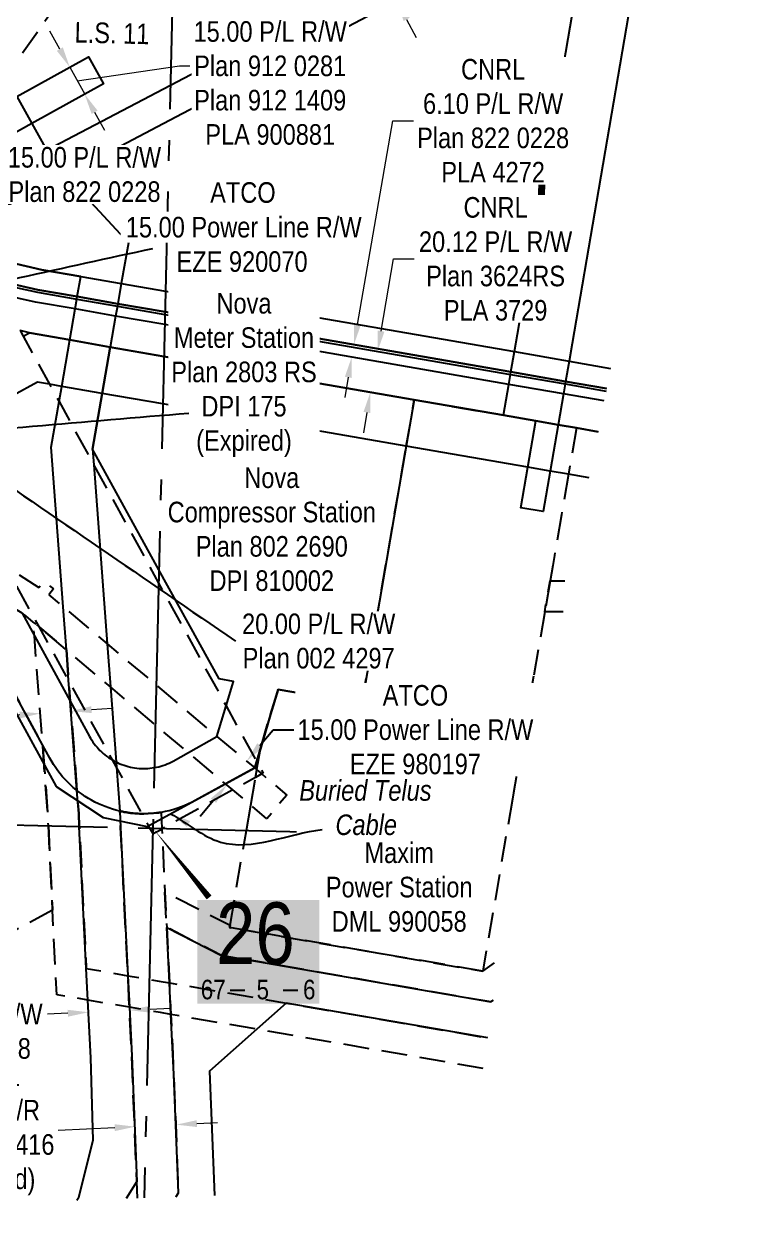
# Model space of a CAD drawing. Extents: x 390804 to 394411, y 6076507 to 6079809.
# Drawn here: x 394030 to 394379, y 6076795 to 6077381 of the extents above; entities that cross this region are included whole.
import ezdxf
from ezdxf.enums import TextEntityAlignment as Align

# ---------------------------------------------------------------- set-up
doc = ezdxf.new("R2010")
doc.units = 0
doc.header["$LTSCALE"] = 5
doc.header["$PDSIZE"] = 0.5
for name, pattern in [('foc-ACCESSROAD', [3.75, 2.5, -1.25]), ('foc-FLOWLINE', [3.75, 2.5, -1.25]), ('foc-LSD', [8, 5, -3]), ('foc-QUARTERLINE', [33, 25, -3, 2, -3])]:
    doc.linetypes.add(name, pattern=pattern)
doc.layers.get('Defpoints').update_dxf_attribs({"color": 9})
for name, color, linetype in [('10', 1, 'Continuous'), ('9', 3, 'Continuous'), ('AS-TELEPHONE-T', 224, 'Continuous'), ('AS-TELUS', 224, 'foc-TEL'), ('AS-UNDERLAY-H', 141, 'Continuous'), ('C-AR', 13, 'foc-ACCESSROAD'), ('C-RW', 13, 'Continuous'), ('C-WS', 13, 'foc-ACCESSROAD'), ('F-AR', 190, 'foc-ACCESSROAD'), ('F-EZE', 190, 'foc-FLOWLINE'), ('F-RW', 190, 'Continuous'), ('F-WS', 190, 'foc-ACCESSROAD'), ('L-SECLBL', 7, 'Continuous'), ('L-SECQ', 8, 'foc-QUARTERLINE'), ('L-SECTION-LSD', 7, 'foc-LSD')]:
    doc.layers.add(name, color=color, linetype=linetype)
for name, color, linetype, lineweight in [('C-AR-T', 13, 'Continuous', 9), ('C-RW-T', 13, 'Continuous', 9), ('F-RW-T', 190, 'Continuous', 9)]:
    doc.layers.add(name, color=color, linetype=linetype, lineweight=lineweight)
doc.styles.add('100L', font='ARIALN.TTF', dxfattribs={"height": 11})
doc.styles.add('80CG', font='ARIALN.TTF', dxfattribs={"height": 10})
doc.styles.add('80L', font='ARIALN.TTF', dxfattribs={"height": 10})
doc.styles.add('foc-LtypeFont', font='ARIALN.TTF', dxfattribs={"height": 7.35})
doc.styles.add('SIMPLEX', font='ARIALN.TTF')
doc.linetypes.add('foc-TEL', pattern='A,2,-1,["T",foc-LtypeFont,S=0.2,R=0,X=-0.425,Y=-0.75],-1.24,8', length=12.24)
doc.dimstyles.new('Compass 5 000', dxfattribs={"dimscale": 5, "dimtxt": 9, "dimasz": 2, "dimexe": 0.2, "dimexo": 0.0625, "dimgap": 0.5, "dimtad": 0, "dimtih": 1, "dimtoh": 1, "dimzin": 0, "dimdsep": 46, "dimtxsty": '80CG', "dimcen": 0.1, "dimse1": 1, "dimse2": 1, "dimclrd": 256, "dimclrt": 256, "dimaunit": 1, "dimadec": 4, "dimazin": 0, "dimtfac": 0.06, "dimtofl": 0, "dimtmove": 0, "dimatfit": 1, "dimfxl": 0.2, "dimtolj": 1, "dimtzin": 0, "dimlwd": -1, "dimarcsym": 0})

# ---------------------------------------------------------------- blocks, each defined once
blk = doc.blocks.new('*D29')
at = {"layer": 'Defpoints', "color": 0, "transparency": 16777216}
for p in [(394061.88, 6077087.04), (394052.22, 6077075.57), (394128.32, 6077011.5)]:
    blk.add_point(p, dxfattribs=at)
at = {"layer": 'F-EZE', "transparency": 16777216}
for p, q in [((394144.42, 6077030.62), (394150.86, 6077038.27)), ((394150.86, 6077038.27), (394160.86, 6077038.27)), ((394121.88, 6077003.85), (394115.44, 6076996.2))]:
    blk.add_line(p, q, dxfattribs=at)
for points in [[(394143.14, 6077031.69), (394145.69, 6077029.55), (394137.98, 6077022.97)], [(394120.6, 6077004.92), (394123.15, 6077002.77), (394128.32, 6077011.5)]]:
    blk.add_solid(points, dxfattribs=at)
at = {"layer": 'F-EZE', "transparency": 16777216, "insert": (394220, 6077038.27), "char_height": 10, "attachment_point": 5, "style": '80CG', "bg_fill": 3, "box_fill_scale": 1.1, "bg_fill_color": 256, "bg_fill_true_color": 13158600, "bg_fill_transparency": 0}
blk.add_mtext('\\A1;ATCO\\P15.00 Power Line R/W\\PEZE 980197', dxfattribs=at)
blk = doc.blocks.new('L-SECLBL')
at = {"layer": '9', "color": 7}
for p, q in [((-5.08, -27.83), (-12.29, -27.83)), ((20.7, -27.83), (13.5, -27.83))]:
    blk.add_line(p, q, dxfattribs=at)
at = {"layer": '10', "color": 2, "style": 'SIMPLEX'}
blk.add_attdef('SEC', text='', height=30, dxfattribs=at).set_placement((0, 0), align=Align.MIDDLE)
at = {"layer": '10', "color": 5, "style": '80L'}
blk.add_attdef('TWP', text='', height=9.5, dxfattribs=at).set_placement((-14.43, -27.37), align=Align.MIDDLE_RIGHT)
blk.add_attdef('RGE', text='', height=9.5, dxfattribs=at).set_placement((3.62, -27.37), align=Align.MIDDLE_CENTER)
blk.add_attdef('MER', text='', height=9.5, dxfattribs=at).set_placement((23.17, -27.37), align=Align.MIDDLE_LEFT)
blk = doc.blocks.new('*D32')
at = {"layer": 'C-AR-T', "transparency": 16777216}
for p, q in [((394113.82, 6076846.92), (394123.81, 6076847.41)), ((394073.87, 6076844.96), (394046.4, 6076843.62))]:
    blk.add_line(p, q, dxfattribs=at)
for points in [[(394073.79, 6076846.63), (394073.95, 6076843.3), (394083.86, 6076845.45)], [(394113.74, 6076848.59), (394113.91, 6076845.26), (394103.84, 6076846.43)]]:
    blk.add_solid(points, dxfattribs=at)
at = {"layer": 'Defpoints', "color": 0, "transparency": 16777216}
for p in [(394079.77, 6076928.85), (394099.75, 6076929.83), (394083.86, 6076845.45)]:
    blk.add_point(p, dxfattribs=at)
at = {"layer": 'C-AR-T', "transparency": 16777216, "insert": (394012.1, 6076843.62), "char_height": 10, "attachment_point": 5, "style": '80CG'}
blk.add_mtext('\\A1;CNRL\\P20.00 A/R\\PLOC 981416\\P(Expired)', dxfattribs=at)
blk = doc.blocks.new('*D41')
at = {"layer": 'C-RW-T', "transparency": 16777216}
for p, q in [((394047.21, 6077368.97), (394042.39, 6077377.73)), ((394052.03, 6077360.21), (394059.29, 6077347.02)), ((394055.66, 6077353.61), (394105.35, 6077360.77)), ((394105.35, 6077360.77), (394110.35, 6077360.77)), ((394064.11, 6077338.26), (394068.93, 6077329.5))]:
    blk.add_line(p, q, dxfattribs=at)
for points in [[(394048.67, 6077369.77), (394045.75, 6077368.16), (394052.03, 6077360.21)], [(394065.57, 6077339.06), (394062.65, 6077337.46), (394059.29, 6077347.02)]]:
    blk.add_solid(points, dxfattribs=at)
at = {"layer": 'Defpoints', "color": 0, "transparency": 16777216}
for p in [(394046.44, 6077357.13), (394059.29, 6077347.02), (394053.69, 6077343.94)]:
    blk.add_point(p, dxfattribs=at)
at = {"layer": 'C-RW-T', "transparency": 16777216, "insert": (394149.44, 6077360.77), "char_height": 10, "attachment_point": 5, "style": '80CG', "bg_fill": 3, "box_fill_scale": 1.1, "bg_fill_color": 256, "bg_fill_true_color": 13158600, "bg_fill_transparency": 0}
blk.add_mtext('\\A1;CNRL\\P15.00 P/L R/W\\PPlan 912 0281\\PPlan 912 1409\\PPLA 900881', dxfattribs=at)
blk = doc.blocks.new('*D46')
at = {"layer": 'C-RW-T', "transparency": 16777216}
for p, q in [((394203.31, 6077231.97), (394209.42, 6077267)), ((394209.42, 6077267), (394219.42, 6077267)), ((394196.41, 6077192.43), (394194.69, 6077182.58))]:
    blk.add_line(p, q, dxfattribs=at)
for points in [[(394201.66, 6077232.26), (394204.95, 6077231.68), (394201.59, 6077222.12)], [(394194.77, 6077192.72), (394198.05, 6077192.14), (394198.13, 6077202.28)]]:
    blk.add_solid(points, dxfattribs=at)
at = {"layer": 'Defpoints', "color": 0, "transparency": 16777216}
for p in [(394199.36, 6077222.51), (394201.59, 6077222.12), (394195.9, 6077202.67)]:
    blk.add_point(p, dxfattribs=at)
at = {"layer": 'C-RW-T', "transparency": 16777216, "insert": (394258.96, 6077267), "char_height": 10, "attachment_point": 5, "style": '80CG', "bg_fill": 3, "box_fill_scale": 1.1, "bg_fill_color": 256, "bg_fill_true_color": 13158600, "bg_fill_transparency": 0}
blk.add_mtext('\\A1;CNRL\\P20.12 P/L R/W\\PPlan 3624RS\\PPLA 3729', dxfattribs=at)
blk = doc.blocks.new('*D53')
at = {"layer": 'C-RW-T', "transparency": 16777216}
for p, q in [((394191.81, 6077235.2), (394209.01, 6077334.18)), ((394209.01, 6077334.18), (394219.01, 6077334.18)), ((394187.35, 6077209.5), (394185.64, 6077199.65))]:
    blk.add_line(p, q, dxfattribs=at)
for points in [[(394190.17, 6077235.49), (394193.46, 6077234.92), (394190.1, 6077225.35)], [(394185.71, 6077209.78), (394188.99, 6077209.21), (394189.06, 6077219.35)]]:
    blk.add_solid(points, dxfattribs=at)
at = {"layer": 'Defpoints', "color": 0, "transparency": 16777216}
for p in [(394186.3, 6077226.01), (394190.1, 6077225.35), (394185.25, 6077220.01)]:
    blk.add_point(p, dxfattribs=at)
at = {"layer": 'C-RW-T', "transparency": 16777216, "insert": (394257.76, 6077334.18), "char_height": 10, "attachment_point": 5, "style": '80CG', "bg_fill": 3, "box_fill_scale": 1.1, "bg_fill_color": 256, "bg_fill_true_color": 13158600, "bg_fill_transparency": 0}
blk.add_mtext('\\A1;CNRL\\P6.10 P/L R/W\\PPlan 822 0228\\PPLA 4272', dxfattribs=at)
blk = doc.blocks.new('*D71')
at = {"layer": 'Defpoints', "color": 0, "transparency": 16777216}
for p in [(394037.68, 6077046.21), (394038.32, 6077037.62), (394053.28, 6077038.74)]:
    blk.add_point(p, dxfattribs=at)
at = {"layer": 'F-RW-T', "transparency": 16777216}
for p, q in [((394062.61, 6077048.07), (394072.58, 6077048.81)), ((394027.71, 6077045.46), (393964.97, 6077040.78))]:
    blk.add_line(p, q, dxfattribs=at)
for points in [[(394027.59, 6077047.12), (394027.83, 6077043.8), (394037.68, 6077046.21)], [(394062.49, 6077049.73), (394062.73, 6077046.4), (394052.64, 6077047.32)]]:
    blk.add_solid(points, dxfattribs=at)
at = {"layer": 'F-RW-T', "transparency": 16777216, "insert": (393905.83, 6077040.78), "char_height": 10, "attachment_point": 5, "style": '80CG', "bg_fill": 3, "box_fill_scale": 1.1, "bg_fill_color": 256, "bg_fill_true_color": 13158600, "bg_fill_transparency": 0}
blk.add_mtext('\\A1;ATCO\\P15.00 Power Line R/W\\PEZE 180072', dxfattribs=at)
blk = doc.blocks.new('*D75')
at = {"layer": 'Defpoints', "color": 0, "transparency": 16777216}
for p in [(394211.08, 6077392.25), (394052.08, 6077325.79), (394059.05, 6077312.5)]:
    blk.add_point(p, dxfattribs=at)
at = {"layer": 'F-RW-T', "transparency": 16777216}
for p, q in [((394193.04, 6077426.63), (394183.04, 6077426.63)), ((394199.46, 6077414.39), (394193.04, 6077426.63)), ((394215.72, 6077383.39), (394220.37, 6077374.54))]:
    blk.add_line(p, q, dxfattribs=at)
for points in [[(394200.94, 6077415.17), (394197.99, 6077413.62), (394204.11, 6077405.54)], [(394217.2, 6077384.17), (394214.25, 6077382.62), (394211.08, 6077392.25)]]:
    blk.add_solid(points, dxfattribs=at)
at = {"layer": 'F-RW-T', "transparency": 16777216, "insert": (394143.96, 6077426.63), "char_height": 10, "attachment_point": 5, "style": '80CG'}
blk.add_mtext('\\A1;Shell\\P15.00 P/L R/W\\PPLA 150435', dxfattribs=at)
blk = doc.blocks.new('*D76')
at = {"layer": 'Defpoints', "color": 0, "transparency": 16777216}
for p in [(394060.72, 6076908.95), (394080.7, 6076909.93), (394061.11, 6076901.04)]:
    blk.add_point(p, dxfattribs=at)
at = {"layer": 'F-RW-T', "transparency": 16777216}
for p, q in [((394051.12, 6076900.55), (394041.14, 6076900.06)), ((394091.07, 6076902.51), (394101.06, 6076903))]:
    blk.add_line(p, q, dxfattribs=at)
for points in [[(394051.04, 6076902.22), (394051.21, 6076898.89), (394061.11, 6076901.04)], [(394090.99, 6076904.18), (394091.15, 6076900.85), (394081.09, 6076902.02)]]:
    blk.add_solid(points, dxfattribs=at)
at = {"layer": 'F-RW-T', "transparency": 16777216, "insert": (394001.6, 6076900.06), "char_height": 10, "attachment_point": 5, "style": '80CG'}
blk.add_mtext('\\A1;Arc\\P20.00 P/L R/W\\PPLA 150948', dxfattribs=at)
blk = doc.blocks.new('*D83')
at = {"layer": 'C-RW-T', "transparency": 16777216}
for p, q in [((393937.58, 6077313.2), (393946.35, 6077318.01)), ((393915.6, 6077301.16), (393928.81, 6077308.4)), ((393922.21, 6077304.78), (394015.12, 6077307.99)), ((394015.12, 6077307.99), (394020.12, 6077307.99)), ((393906.83, 6077296.35), (393898.06, 6077291.55))]:
    blk.add_line(p, q, dxfattribs=at)
for points in [[(393936.78, 6077314.67), (393938.38, 6077311.74), (393928.81, 6077308.4)], [(393906.03, 6077297.82), (393907.63, 6077294.89), (393915.6, 6077301.16)]]:
    blk.add_solid(points, dxfattribs=at)
at = {"layer": 'Defpoints', "color": 0, "transparency": 16777216}
for p in [(393927.42, 6077310.95), (393914.21, 6077303.71), (393928.81, 6077308.4)]:
    blk.add_point(p, dxfattribs=at)
at = {"layer": 'C-RW-T', "transparency": 16777216, "insert": (394059.2, 6077307.99), "char_height": 10, "attachment_point": 5, "style": '80CG', "bg_fill": 3, "box_fill_scale": 1.1, "bg_fill_color": 256, "bg_fill_true_color": 13158600, "bg_fill_transparency": 0}
blk.add_mtext('\\A1;15.00 P/L R/W\\PPlan 822 0228', dxfattribs=at)

msp = doc.modelspace()

# ---------------------------------------------------------------- hatches: boundary and pattern name
at = {"layer": 'AS-UNDERLAY-H'}
h = msp.add_hatch(color=256, dxfattribs=at)
h.dxf.hatch_style = 1
h.paths.add_polyline_path([(394279.67, 6077303.023), (394283.078, 6077303.023), (394283.004, 6077298.081), (394279.595, 6077298.081)])
h = msp.add_hatch(color=256, dxfattribs=at)
h.dxf.hatch_style = 1
h.paths.add_polyline_path([(394114.061, 6076955.497), (394173.313, 6076955.497), (394173.313, 6076905.147), (394114.061, 6076905.147)])

# ---------------------------------------------------------------- linework, layer by layer
at = {"layer": 'C-AR', "flags": 128}
for points in [[(393656.76, 6077905.547), (393660.828, 6077898.142), (393670.478, 6077880.629), (393683.487, 6077857.066), (393686.373, 6077851.812), (393693.767, 6077838.493), (393703.427, 6077820.977), (393712.683, 6077804.191), (393715.11, 6077799.765), (393718.55, 6077793.52), (393768.514, 6077702.804), (393778.287, 6077685.107), (393786.861, 6077669.5), (393835.678, 6077580.97), (393836.439, 6077579.686), (393842.966, 6077567.77), (393849.839, 6077555.327), (393850.273, 6077554.55), (393857.247, 6077541.876), (393875.318, 6077509.066), (393884.96, 6077491.56), (393940.764, 6077390.257), (393948.145, 6077376.858), (393955.468, 6077363.464), (393962.891, 6077350.064), (393973.15, 6077331.546), (393991.844, 6077297.679), (393993.364, 6077294.929), (394000.596, 6077281.808), (394005.998, 6077272.06), (394007.798, 6077268.783), (394014.233, 6077257.061), (394015.019, 6077255.629), (394018.162, 6077249.903), (394019.231, 6077247.957), (394027.887, 6077232.189), (394029.372, 6077229.485), (394042.196, 6077206.123), (394046.821, 6077197.699), (394063.681, 6077166.987), (394095.217, 6077109.541), (394127.988, 6077049.837), (394142.846, 6077022.777), (394143.435, 6077021.703), (394145.939, 6077017.148), (394145.306, 6077016.799), (394142.302, 6077015.145), (394131.23, 6077009.046), (394097.332, 6076990.372), (394096.802, 6076989.822), (394092.582, 6076987.682), (394092.359, 6076988.087), (394091.017, 6076990.524), (394087.21, 6076997.45), (394074.734, 6077020.104), (394072.773, 6077023.635), (394051.505, 6077062.303), (394037.274, 6077088.153), (394021.09, 6077117.555), (393986.727, 6077179.976), (393975.714, 6077199.984), (393966.896, 6077216.002), (393956.039, 6077235.725), (393948.463, 6077249.488), (393947.968, 6077250.387), (393946.385, 6077253.232), (393939.138, 6077266.428), (393938.121, 6077268.274), (393937.672, 6077269.091), (393935.019, 6077273.91), (393934.281, 6077275.251), (393927.842, 6077286.948), (393913.581, 6077312.854), (393903.369, 6077331.405), (393896.011, 6077344.771), (393888.633, 6077358.173), (393881.256, 6077371.576), (393823.154, 6077477.116), (393815.908, 6077490.279), (393806.445, 6077507.469), (393799.144, 6077520.733), (393796.689, 6077525.192), (393789.397, 6077538.442), (393782.148, 6077551.61), (393733.443, 6077640.087), (393724.77, 6077655.843), (393659.31, 6077774.76), (393651.281, 6077789.866), (393650.608, 6077791.133), (393648.457, 6077795.181), (393645.14, 6077801.422), (393642.673, 6077805.875), (393641.124, 6077808.674), (393635.617, 6077818.631), (393633.732, 6077822.035), (393627.75, 6077832.846), (393612.296, 6077860.768), (393606.841, 6077870.625), (393599.258, 6077884.328), (393589.564, 6077901.846), (393586.582, 6077907.234)], [(394084.894, 6076810.759), (394084.579, 6076818.76), (394082.175, 6076879.817), (394081.015, 6076903.458), (394080.262, 6076918.808), (394076.727, 6076990.866), (394076.331, 6076998.772), (394076.784, 6076998.674), (394077.219, 6076998.582), (394077.655, 6076998.49), (394078.092, 6076998.4), (394078.529, 6076998.321), (394078.967, 6076998.244), (394079.406, 6076998.167), (394079.871, 6076998.088), (394080.285, 6076998.028), (394080.725, 6076997.966), (394081.167, 6076997.905), (394081.659, 6076997.838), (394082.054, 6076997.795), (394082.492, 6076997.748), (394082.928, 6076997.704), (394083.578, 6076997.642), (394084.152, 6076997.6), (394084.596, 6076997.57), (394085.27, 6076997.527), (394085.93, 6076997.5), (394086.374, 6076997.485), (394086.819, 6076997.471), (394087.21, 6076997.45), (394087.709, 6076997.461), (394088.154, 6076997.462), (394088.6, 6076997.463), (394088.991, 6076997.466), (394089.49, 6076997.486), (394089.934, 6076997.505), (394090.379, 6076997.525), (394090.811, 6076997.546), (394091.268, 6076997.574), (394091.712, 6076997.603), (394092.156, 6076997.632), (394092.584, 6076997.662), (394093.03, 6076997.709), (394093.46, 6076997.755), (394093.878, 6076997.802), (394094.318, 6076997.859), (394094.748, 6076997.915), (394095.176, 6076997.974), (394095.553, 6076998.026), (394095.896, 6076998.074), (394096.424, 6076998.15), (394096.774, 6076990.385), (394096.802, 6076989.822), (394098.287, 6076959.55), (394099.135, 6076942.253), (394100.457, 6076915.318), (394101.21, 6076899.968), (394102.155, 6076880.701), (394102.543, 6076870.861), (394104.808, 6076813.36), (394103.578, 6076811.377)]]:
    msp.add_lwpolyline(points, dxfattribs=at)
at = {"layer": 'C-RW', "flags": 128}
msp.add_lwpolyline([(394015.72, 6077323.003), (394002.582, 6077315.768), (393995.329, 6077328.904), (394008.461, 6077336.193), (394026.256, 6077346.001), (394061.129, 6077365.223), (394068.394, 6077352.043), (394033.534, 6077332.828), (394015.72, 6077323.003)], close=True, dxfattribs=at)
for points in [[(394023.189, 6077265.248), (394038.474, 6077261.738), (394057.369, 6077258.462), (394077.072, 6077255.044), (394098.554, 6077251.319), (394268.111, 6077222.106), (394294.672, 6077217.308), (394314.835, 6077213.845)], [(394020.68, 6077254.33), (394036.363, 6077250.834), (394055.468, 6077247.514), (394075.17, 6077244.09), (394098.29, 6077240.072), (394266.187, 6077210.893), (394292.78, 6077206.282), (394312.687, 6077202.831)], [(394020.952, 6077255.519), (394036.6, 6077252.027), (394055.676, 6077248.712), (394075.379, 6077245.288), (394098.319, 6077241.302), (394266.393, 6077212.094), (394292.985, 6077207.483), (394312.92, 6077204.027)], [(394312.92, 6077204.027), (394292.985, 6077207.483), (394266.393, 6077212.094), (394098.319, 6077241.302), (394075.379, 6077245.288), (394055.676, 6077248.712), (394036.6, 6077252.027), (394020.952, 6077255.519)], [(394311.753, 6077198.043), (394291.954, 6077201.475), (394265.362, 6077206.085), (394098.174, 6077235.152), (394074.338, 6077239.296), (394054.636, 6077242.721), (394035.411, 6077246.063), (394019.592, 6077249.575)], [(394308.837, 6077183.091), (394298.243, 6077184.927), (394289.379, 6077186.464), (394278.545, 6077188.342), (394262.787, 6077191.074), (394219.451, 6077198.586), (394097.81, 6077219.674), (394071.717, 6077224.197), (394052.027, 6077227.691), (394032.439, 6077231.166), (394027.887, 6077232.189)]]:
    msp.add_lwpolyline(points, dxfattribs=at)
at = {"layer": 'C-WS', "flags": 128}
msp.add_lwpolyline([(394043.661, 6076950.692), (393953.808, 6076901.565), (393902.731, 6076995.032), (393890.648, 6077017.15), (393992.986, 6077073.059), (394010.455, 6077082.668), (394014.287, 6077075.675), (394038.828, 6077030.9), (394041.409, 6076996.598), (394041.649, 6076991.705), (394043.661, 6076950.692)], close=True, dxfattribs=at)
at = {"layer": 'F-AR', "flags": 128}
for points in [[(394375.129, 6077537.479), (394327.867, 6077570.444), (394314.292, 6077579.901), (394311.556, 6077581.813), (394229.896, 6077638.763), (394216.929, 6077636.482), (394205.641, 6077620.27), (394195.904, 6077606.351), (394182.803, 6077587.576), (394103.796, 6077474.081), (394021.089, 6077355.354), (394013.337, 6077344.228), (394005.411, 6077341.735), (393990.945, 6077337.148), (393983.62, 6077334.881), (393973.15, 6077331.546), (393913.581, 6077312.854), (393909.924, 6077311.644), (393900.121, 6077329.524), (393899.718, 6077330.262), (393903.369, 6077331.405), (393914.418, 6077334.858), (393950.914, 6077346.317), (393962.891, 6077350.064), (393973.473, 6077353.406), (393980.713, 6077355.663), (393995.224, 6077360.245), (394000.745, 6077361.983), (394010.062, 6077375.32), (394104.659, 6077510.738), (394166.404, 6077599.071), (394179.505, 6077617.817), (394189.218, 6077631.736), (394205.817, 6077655.541), (394214.426, 6077667.87), (394217.304, 6077672.005), (394315.305, 6077603.661), (394318.043, 6077601.752), (394331.614, 6077592.288), (394379.121, 6077559.161)], [(394291.774, 6077095.606), (394282.83, 6077095.645), (394285.424, 6077110.628), (394294.696, 6077110.588)], [(394257.852, 6076906.862), (394256.722, 6076906.065), (394125.413, 6076928.758), (394099.135, 6076942.253), (394098.287, 6076959.55), (394129.923, 6076943.302), (394129.735, 6076942.211), (394252.705, 6076920.973), (394260.799, 6076926.703)]]:
    msp.add_lwpolyline(points, dxfattribs=at)
at = {"layer": 'F-EZE', "flags": 128}
msp.add_lwpolyline([(393947.105, 6077158.254), (393973.182, 6077147.375), (393973.534, 6077148.049), (393975.035, 6077147.264), (393978.853, 6077145.276), (393978.502, 6077144.602), (394013.916, 6077122.111), (394021.09, 6077117.555), (394037.078, 6077107.402), (394039.255, 6077110.368), (394044.092, 6077106.82), (394041.914, 6077103.852), (394048.815, 6077098.042), (394070.226, 6077080.015), (394094.05, 6077059.955), (394123.539, 6077034.946), (394141.898, 6077019.714), (394142.933, 6077018.798), (394145.306, 6077016.799), (394157.49, 6077006.541), (394147.83, 6076995.069), (394139.982, 6077001.676), (394131.23, 6077009.046), (394127.755, 6077011.972), (394109.717, 6077027.158), (394093.598, 6077040.73), (394071.801, 6077059.083), (394050.39, 6077077.109), (394037.274, 6077088.153), (394034.333, 6077090.63), (394030.722, 6077093.67), (394028.851, 6077094.859), (393990.381, 6077119.289), (393969.06, 6077132.803), (393959.786, 6077136.713), (393934.928, 6077147.083), (393930.274, 6077149.025), (393929.505, 6077149.346), (393919.03, 6077153.715), (393917.932, 6077154.174), (393913.493, 6077156.026), (393916.557, 6077163.371), (393912.791, 6077170.399), (393911.924, 6077171.959), (393916.002, 6077174.196), (393925.008, 6077179.135), (393933.309, 6077164.01), (393947.105, 6077158.254)], close=True, dxfattribs=at)
msp.add_lwpolyline([(394252.933, 6076873.747), (394161.816, 6076889.494), (394142.912, 6076892.761), (394101.21, 6076899.968), (394096.159, 6076900.841), (394090.329, 6076901.848), (394081.015, 6076903.458), (394060.822, 6076906.948), (394045.678, 6076909.565), (394043.662, 6076950.668), (394041.649, 6076991.705), (394041.409, 6076996.598), (394038.828, 6077030.9), (394034.837, 6077083.937), (394034.333, 6077090.63), (394037.274, 6077088.153), (394050.39, 6077077.109), (394051.505, 6077062.303), (394052.271, 6077052.126), (394055.53, 6077008.811), (394056.379, 6076997.528), (394056.682, 6076991.345), (394060.069, 6076922.298), (394080.262, 6076918.808), (394090.686, 6076917.007), (394095.406, 6076916.191), (394100.457, 6076915.318), (394157.253, 6076905.503), (394255.137, 6076888.587)], dxfattribs=at)
at = {"layer": 'F-RW', "flags": 128}
for points in [[(394338.032, 6077470.073), (394307.989, 6077294.943), (394296.157, 6077225.976), (394294.672, 6077217.308), (394292.985, 6077207.483), (394292.78, 6077206.282), (394291.954, 6077201.475), (394289.379, 6077186.464), (394285.515, 6077163.942), (394282.135, 6077144.238), (394271.301, 6077146.116), (394274.681, 6077165.82), (394278.545, 6077188.342), (394262.787, 6077191.074), (394265.362, 6077206.085), (394266.187, 6077210.893), (394266.393, 6077212.094), (394268.111, 6077222.106), (394269.558, 6077230.544), (394281.401, 6077299.509), (394305.875, 6077442.243)], [(394009.53, 6077303.425), (394040.719, 6077319.819), (394100.911, 6077351.457), (394292.348, 6077452.073)], [(394305.875, 6077442.243), (394100.506, 6077334.25), (394050.076, 6077307.797), (394016.756, 6077290.327)], [(394026.256, 6077346.001), (394033.534, 6077332.828), (394039.198, 6077322.572), (394040.719, 6077319.819), (394043.207, 6077315.315), (394050.076, 6077307.797), (394080.5, 6077274.788), (394077.072, 6077255.044), (394075.379, 6077245.288), (394075.17, 6077244.09), (394074.338, 6077239.296), (394071.717, 6077224.197), (394067.821, 6077201.683), (394063.108, 6077174.605), (394063.681, 6077166.987), (394070.226, 6077080.015), (394071.801, 6077059.083), (394074.512, 6077022.63), (394074.734, 6077020.104), (394076.331, 6076998.772), (394076.727, 6076990.866), (394080.262, 6076918.808), (394081.015, 6076903.458), (394082.175, 6076879.817), (394084.579, 6076818.76), (394079.51, 6076810.581)], [(394055.493, 6076809.788), (394056.377, 6076811.215), (394063.475, 6076838.931), (394062.197, 6076878.934), (394060.822, 6076906.948), (394060.069, 6076922.298), (394056.682, 6076991.345), (394056.379, 6076997.528), (394055.53, 6077008.811), (394052.271, 6077052.126), (394051.505, 6077062.303), (394050.39, 6077077.109), (394048.815, 6077098.042), (394042.981, 6077175.58), (394046.821, 6077197.699), (394048.105, 6077205.099), (394052.027, 6077227.691), (394054.636, 6077242.721), (394055.468, 6077247.514), (394055.676, 6077248.712), (394057.369, 6077258.462), (394038.474, 6077261.738), (394023.189, 6077265.248)], [(394029.372, 6077229.485), (394032.439, 6077231.166), (394052.027, 6077227.691), (394071.717, 6077224.197), (394097.809, 6077219.674), (394219.451, 6077198.586), (394262.787, 6077191.074), (394278.545, 6077188.342), (394289.379, 6077186.464), (394298.243, 6077184.927), (394308.837, 6077183.091)], [(394304.461, 6077160.657), (394294.359, 6077162.408), (394285.515, 6077163.942), (394274.681, 6077165.82), (394215.567, 6077176.068), (394097.265, 6077196.576), (394067.825, 6077201.681), (394048.105, 6077205.099), (394042.196, 6077206.123), (394036.294, 6077207.147), (394000.773, 6077187.712)], [(394103.578, 6076811.377), (394104.808, 6076813.36), (394102.543, 6076870.861), (394102.155, 6076880.701), (394101.21, 6076899.968), (394100.457, 6076915.318), (394099.135, 6076942.253), (394125.413, 6076928.758), (394256.722, 6076906.065), (394257.852, 6076906.862)], [(394255.137, 6076888.587), (394157.253, 6076905.503), (394142.912, 6076892.761), (394119.993, 6076872.397), (394122.372, 6076811.998)]]:
    msp.add_lwpolyline(points, dxfattribs=at)
at = {"layer": 'F-WS', "linetype": 'Continuous'}
msp.add_lwpolyline([(394028.851, 6077094.859), (394034.837, 6077083.937), (394052.271, 6077052.126), (394061.634, 6077035.041), (394062.162, 6077034.116), (394062.723, 6077033.21), (394063.316, 6077032.325), (394063.94, 6077031.461), (394064.594, 6077030.62), (394065.277, 6077029.803), (394065.989, 6077029.01), (394066.729, 6077028.243), (394067.495, 6077027.503), (394068.287, 6077026.791), (394069.105, 6077026.107), (394069.945, 6077025.453), (394070.809, 6077024.829), (394071.694, 6077024.236), (394072.773, 6077023.635), (394073.524, 6077023.145), (394074.512, 6077022.63), (394075.428, 6077022.188), (394076.403, 6077021.761), (394077.394, 6077021.368), (394078.398, 6077021.01), (394079.413, 6077020.689), (394080.44, 6077020.404), (394081.476, 6077020.156), (394082.52, 6077019.945), (394083.571, 6077019.77), (394084.628, 6077019.633), (394085.688, 6077019.534), (394086.752, 6077019.472), (394087.817, 6077019.448), (394088.883, 6077019.462), (394089.947, 6077019.514), (394091.008, 6077019.603), (394093.107, 6077019.894), (394094.184, 6077020.094), (394095.24, 6077020.332), (394096.287, 6077020.609), (394097.323, 6077020.923), (394098.348, 6077021.275), (394099.358, 6077021.664), (394100.354, 6077022.091), (394102.295, 6077023.05), (394109.717, 6077027.158), (394123.539, 6077034.946), (394127.988, 6077049.837), (394131.565, 6077061.762), (394124.583, 6077062.976), (394095.37, 6077116.023), (394063.108, 6077174.605), (394067.821, 6077201.683), (394071.717, 6077224.197), (394097.809, 6077219.674), (394219.451, 6077198.586), (394215.567, 6077176.068), (394215.567, 6077176.068), (394193.967, 6077050.829), (394153.299, 6077057.879), (394149.522, 6077045.747), (394144.68, 6077028.939), (394142.846, 6077022.777), (394141.898, 6077019.714), (394127.755, 6077011.972), (394112.956, 6077003.861), (394111.23, 6077002.956), (394109.472, 6077002.117), (394107.683, 6077001.344), (394105.867, 6077000.639), (394104.026, 6077000.002), (394102.162, 6076999.434), (394100.278, 6076998.937), (394098.376, 6076998.511), (394096.424, 6076998.15), (394095.896, 6076998.074), (394095.553, 6076998.026), (394095.176, 6076997.974), (394094.748, 6076997.915), (394094.318, 6076997.859), (394093.878, 6076997.802), (394093.46, 6076997.755), (394093.03, 6076997.709), (394092.584, 6076997.662), (394092.156, 6076997.632), (394091.712, 6076997.603), (394091.268, 6076997.574), (394090.811, 6076997.546), (394090.379, 6076997.525), (394089.934, 6076997.505), (394089.49, 6076997.486), (394088.991, 6076997.466), (394088.6, 6076997.463), (394088.154, 6076997.462), (394087.709, 6076997.461), (394087.21, 6076997.45), (394086.819, 6076997.471), (394086.374, 6076997.485), (394085.93, 6076997.5), (394085.27, 6076997.527), (394084.596, 6076997.57), (394084.152, 6076997.6), (394083.578, 6076997.642), (394082.928, 6076997.704), (394082.492, 6076997.748), (394082.054, 6076997.795), (394081.659, 6076997.838), (394081.167, 6076997.905), (394080.725, 6076997.966), (394080.285, 6076998.028), (394079.871, 6076998.088), (394079.406, 6076998.167), (394078.967, 6076998.244), (394078.529, 6076998.321), (394078.092, 6076998.4), (394077.655, 6076998.49), (394077.219, 6076998.582), (394076.784, 6076998.674), (394076.331, 6076998.772), (394074.495, 6076999.228), (394072.739, 6076999.731), (394071.003, 6077000.296), (394069.287, 6077000.922), (394067.594, 6077001.607), (394065.927, 6077002.352), (394064.287, 6077003.154), (394062.676, 6077004.014), (394061.096, 6077004.929), (394059.549, 6077005.9), (394058.037, 6077006.924), (394056.562, 6077008.001), (394055.53, 6077008.811), (394055.126, 6077009.129), (394053.73, 6077010.307), (394052.377, 6077011.533), (394051.067, 6077012.805), (394049.803, 6077014.123), (394048.586, 6077015.485), (394047.417, 6077016.887), (394046.299, 6077018.331), (394045.232, 6077019.813), (394044.217, 6077021.332), (394042.352, 6077024.47), (394038.828, 6077030.9), (394014.287, 6077075.676)], dxfattribs=at)
at = {"layer": 'F-WS'}
for points in [[(394277.415, 6077064.371), (394269.046, 6077016.036), (394227.396, 6077022.85), (394218.75, 6077033.834), (394206.252, 6077048.469), (394193.967, 6077050.829), (394215.567, 6077176.068), (394219.451, 6077198.586), (394262.787, 6077191.074), (394278.545, 6077188.342), (394289.379, 6077186.464), (394298.243, 6077184.927), (394294.359, 6077162.408), (394290.962, 6077142.707), (394287.564, 6077123.007), (394286.716, 6077118.088), (394285.424, 6077110.628), (394282.83, 6077095.645), (394277.415, 6077064.371)], [(394263.993, 6076986.358), (394252.705, 6076920.973), (394129.735, 6076942.211), (394129.923, 6076943.302), (394137.865, 6076989.395), (394139.982, 6077001.676), (394142.302, 6077015.145), (394142.933, 6077018.798), (394143.435, 6077021.703), (394144.68, 6077028.939), (394149.522, 6077045.747), (394153.299, 6077057.879), (394193.967, 6077050.829), (394206.252, 6077048.469), (394218.75, 6077033.834), (394227.396, 6077022.85), (394269.046, 6077016.036), (394267.662, 6077007.619), (394267.148, 6077004.64), (394263.993, 6076986.358)]]:
    msp.add_lwpolyline(points, close=True, dxfattribs=at)
at = {"layer": 'L-SECQ'}
for p, q in [((394111.341, 6077794.624), (394092.416, 6076990.49)), ((393285.53, 6077009.865), (394092.416, 6076990.49)), ((394092.416, 6076990.49), (394088.188, 6076810.868)), ((394092.416, 6076990.49), (394192.362, 6076988.09))]:
    msp.add_line(p, q, dxfattribs=at)

# ---------------------------------------------------------------- block references
at = {"layer": 'L-SECLBL', "color": 5, "xscale": 0.999632, "yscale": 0.999632, "zscale": 0.999632}
msp.add_blockref('L-SECLBL', (394142.224, 6076939.435), dxfattribs=at).add_auto_attribs({'SEC': '26', 'TWP': '67', 'RGE': '5', 'MER': '6'})

# ---------------------------------------------------------------- texts
at = {"layer": 'F-RW-T', "insert": (394150.215, 6077135.654), "char_height": 10, "attachment_point": 5, "style": '80CG'}
msp.add_mtext('\\A1;Nova \\PCompressor Station\\PPlan 802 2690\\PDPI 810002', dxfattribs=at)

# ---------------------------------------------------------------- dimensions: what is measured, and where the dimension line sits
at = {"layer": 'C-AR-T'}
dim = msp.add_linear_dim(base=(394083.861, 6076845.454), p1=(394099.745, 6076929.826), p2=(394079.77, 6076928.846), angle=182.808538, text='CNRL\\P20.00 A/R\\PLOC 981416\\P(Expired)', dimstyle='Compass 5 000', dxfattribs=at)
dim.commit()
dim.dimension.update_dxf_attribs({"geometry": '*D32', "text_midpoint": (394012.097, 6076843.616), "dimtype": 161})
at = {"layer": 'F-RW-T', "color": 2}
dim = msp.add_linear_dim(base=(394061.112, 6076901.044), p1=(394080.697, 6076909.931), p2=(394060.724, 6076908.952), angle=182.807839, text='Arc\\P20.00 P/L R/W\\PPLA 150948', dimstyle='Compass 5 000', dxfattribs=at)
dim.commit()
dim.dimension.update_dxf_attribs({"geometry": '*D76', "text_midpoint": (394001.596, 6076900.064), "dimtype": 161})

# ---------------------------------------------------------------- next in the draw order: texts
at = {"layer": 'L-SECTION-LSD', "insert": (394054.549, 6077382.182), "char_height": 10, "attachment_point": 1, "rotation": 358.623311, "style": '100L', "bg_fill": 3, "box_fill_scale": 1.5, "bg_fill_color": 256, "bg_fill_transparency": 0}
msp.add_mtext_dynamic_manual_height_columns('L.S. 11', width=36.4495, gutter_width=55, heights=[0], dxfattribs=at)

# ---------------------------------------------------------------- next in the draw order: dimensions: what is measured, and where the dimension line sits
at = {"layer": 'C-RW-T'}
dim = msp.add_linear_dim(base=(394201.588, 6077222.118), p1=(394195.897, 6077202.669), p2=(394199.358, 6077222.507), angle=80.103592, text='CNRL\\P20.12 P/L R/W\\PPlan 3624RS\\PPLA 3729', dimstyle='Compass 5 000', override={"dimtfill": 1}, dxfattribs=at)
dim.commit()
dim.dimension.update_dxf_attribs({"geometry": '*D46', "text_midpoint": (394258.957, 6077266.996), "dimtype": 161})
at = {"layer": 'F-EZE'}
dim = msp.add_linear_dim(base=(394128.318, 6077011.498), p1=(394061.882, 6077087.04), p2=(394052.222, 6077075.567), angle=229.903916, text='ATCO\\P15.00 Power Line R/W\\PEZE 980197', dimstyle='Compass 5 000', override={"dimtfill": 1}, dxfattribs=at)
dim.commit()
dim.dimension.update_dxf_attribs({"geometry": '*D29', "text_midpoint": (394219.999, 6077038.27), "dimtype": 161})

# ---------------------------------------------------------------- next in the draw order: linework, layer by layer
at = {"layer": 'AS-TELUS', "flags": 128}
msp.add_lwpolyline([(393906.208, 6077191.967), (393815.464, 6077141.96), (393843.793, 6077091.395), (393962.816, 6077161.494), (394045.48, 6077010.787), (394068.219, 6076995.722), (394089.637, 6076991.229), (394141.898, 6077019.714), (394153.299, 6077057.879)], dxfattribs=at)
at = {"layer": 'L-SECLBL', "flags": 128}
msp.add_lwpolyline([(394092.416, 6076990.49, 0, 2.999, 0), (394119.746, 6076956.79, 2.999, 2.999, 0)], format="xyseb", dxfattribs=at)

# ---------------------------------------------------------------- next in the draw order: texts
at = {"layer": 'F-RW-T', "insert": (394212.111, 6076961.79), "char_height": 10, "attachment_point": 5, "style": '80CG', "bg_fill": 3, "box_fill_scale": 1.15, "bg_fill_color": 256, "bg_fill_true_color": 256, "bg_fill_transparency": 0}
msp.add_mtext('\\A1;Maxim \\PPower Station\\PDML 990058', dxfattribs=at)

# ---------------------------------------------------------------- next in the draw order: dimensions: what is measured, and where the dimension line sits
at = {"layer": 'C-RW-T'}
dim = msp.add_linear_dim(base=(394059.291, 6077347.021), p1=(394046.439, 6077357.126), p2=(394053.695, 6077343.941), angle=298.826596, text='CNRL\\P15.00 P/L R/W\\PPlan 912 0281\\PPlan 912 1409\\PPLA 900881', dimstyle='Compass 5 000', override={"dimtmove": 1, "dimtfill": 1}, dxfattribs=at)
dim.commit()
dim.dimension.update_dxf_attribs({"geometry": '*D41', "text_midpoint": (394112.85, 6077360.769), "dimtype": 161})

# ---------------------------------------------------------------- next in the draw order: texts
at = {"layer": 'AS-TELEPHONE-T', "insert": (394163.269, 6077013.792), "char_height": 9.99632, "attachment_point": 1, "style": '80L', "bg_fill": 3, "box_fill_scale": 1.1, "bg_fill_color": 256, "bg_fill_transparency": 0}
msp.add_mtext_dynamic_manual_height_columns('\\pi0.29887;{\\fArial Narrow|b0|i1|c0|p34;Buried Telus \\P\\pi17.88448;Cable}', width=64.36007, gutter_width=49.982, heights=[0], dxfattribs=at)
at = {"layer": 'F-RW-T', "style": '80CG'}
for s, p in [('ATCO', (394120.27, 6077294.292)), ('EZE 920070', (394103.92, 6077260.747))]:
    msp.add_text(s, height=10, dxfattribs=at).set_placement(p)
at = {"layer": 'F-RW-T', "char_height": 10, "attachment_point": 5, "style": '80CG', "bg_fill": 3, "bg_fill_color": 256, "bg_fill_transparency": 0}
for s, insert, box_fill_scale, bg_fill_true_color in [('\\A1;Nova \\PMeter Station\\PPlan 2803 RS\\PDPI 175\\P(Expired)', (394136.697, 6077210.634), 1.15, 256), ('\\A1;20.00 P/L R/W\\PPlan 002 4297', (394172.997, 6077081.328), 1.1, 13158600)]:
    msp.add_mtext(s, dxfattribs=dict(at, insert=insert, box_fill_scale=box_fill_scale, bg_fill_true_color=bg_fill_true_color))

# ---------------------------------------------------------------- next in the draw order: dimensions: what is measured, and where the dimension line sits
at = {"layer": 'C-RW-T', "color": 5}
dim = msp.add_linear_dim(base=(394190.102, 6077225.352), p1=(394185.255, 6077220.012), p2=(394186.297, 6077226.013), angle=80.141661, text='CNRL\\P6.10 P/L R/W\\PPlan 822 0228\\PPLA 4272', dimstyle='Compass 5 000', override={"dimtfill": 1}, dxfattribs=at)
dim.commit()
dim.dimension.update_dxf_attribs({"geometry": '*D53', "text_midpoint": (394257.762, 6077334.176), "dimtype": 161})
at = {"layer": 'C-RW-T'}
dim = msp.add_linear_dim(base=(393928.813, 6077308.399), p1=(393914.207, 6077303.707), p2=(393927.417, 6077310.946), angle=28.721731, text='15.00 P/L R/W\\PPlan 822 0228', dimstyle='Compass 5 000', override={"dimtmove": 1, "dimtfill": 1}, dxfattribs=at)
dim.commit()
dim.dimension.update_dxf_attribs({"geometry": '*D83', "text_midpoint": (394022.619, 6077307.993), "dimtype": 161})
at = {"layer": 'F-RW-T'}
dim = msp.add_linear_dim(base=(394037.682, 6077046.206), p1=(394053.278, 6077038.736), p2=(394038.322, 6077037.62), angle=184.266182, text='ATCO\\P15.00 Power Line R/W\\PEZE 180072', dimstyle='Compass 5 000', override={"dimtfill": 1}, dxfattribs=at)
dim.commit()
dim.dimension.update_dxf_attribs({"geometry": '*D71', "text_midpoint": (393905.834, 6077040.783), "dimtype": 161})

# ---------------------------------------------------------------- next in the draw order: dimensions: what is measured, and where the dimension line sits
at = {"layer": 'F-RW-T', "color": 2}
dim = msp.add_linear_dim(base=(394211.077, 6077392.249), p1=(394052.081, 6077325.791), p2=(394059.051, 6077312.504), angle=297.678983, text='Shell\\P15.00 P/L R/W\\PPLA 150435', dimstyle='Compass 5 000', dxfattribs=at)
dim.commit()
dim.dimension.update_dxf_attribs({"geometry": '*D75', "text_midpoint": (394143.958, 6077426.629), "dimtype": 161})

# ---------------------------------------------------------------- next in the draw order: leaders
at = {"layer": 'AS-TELEPHONE-T', "path_type": 1}
msp.add_leader([(394101.052, 6076997.451), (394125.239, 6076983.74), (394174.705, 6076989.834)], dimstyle='Compass 5 000', override={"dimgap": 0.5, "dimtad": 0}, dxfattribs=at)
at = {"layer": 'F-RW-T', "path_type": 1}
for points in [[(393962.958, 6077243.801), (394092.461, 6077272.162)], [(393958.042, 6077179.324), (394109.914, 6077192.159)], [(394000.774, 6077171.728), (394132.498, 6077081.369)]]:
    msp.add_leader(points, dimstyle='Compass 5 000', override={"dimgap": 0.5, "dimtad": 0}, dxfattribs=at)

# ---------------------------------------------------------------- next in the draw order: texts
at = {"layer": 'F-RW-T', "insert": (394079.295, 6077287.455), "char_height": 10, "width": 115.18424, "attachment_point": 1, "style": '80CG', "bg_fill": 3, "box_fill_scale": 1.25, "bg_fill_color": 256, "bg_fill_transparency": 0}
msp.add_mtext('15.00 Power Line R/W', dxfattribs=at)

doc.saveas('drawing.dxf')
